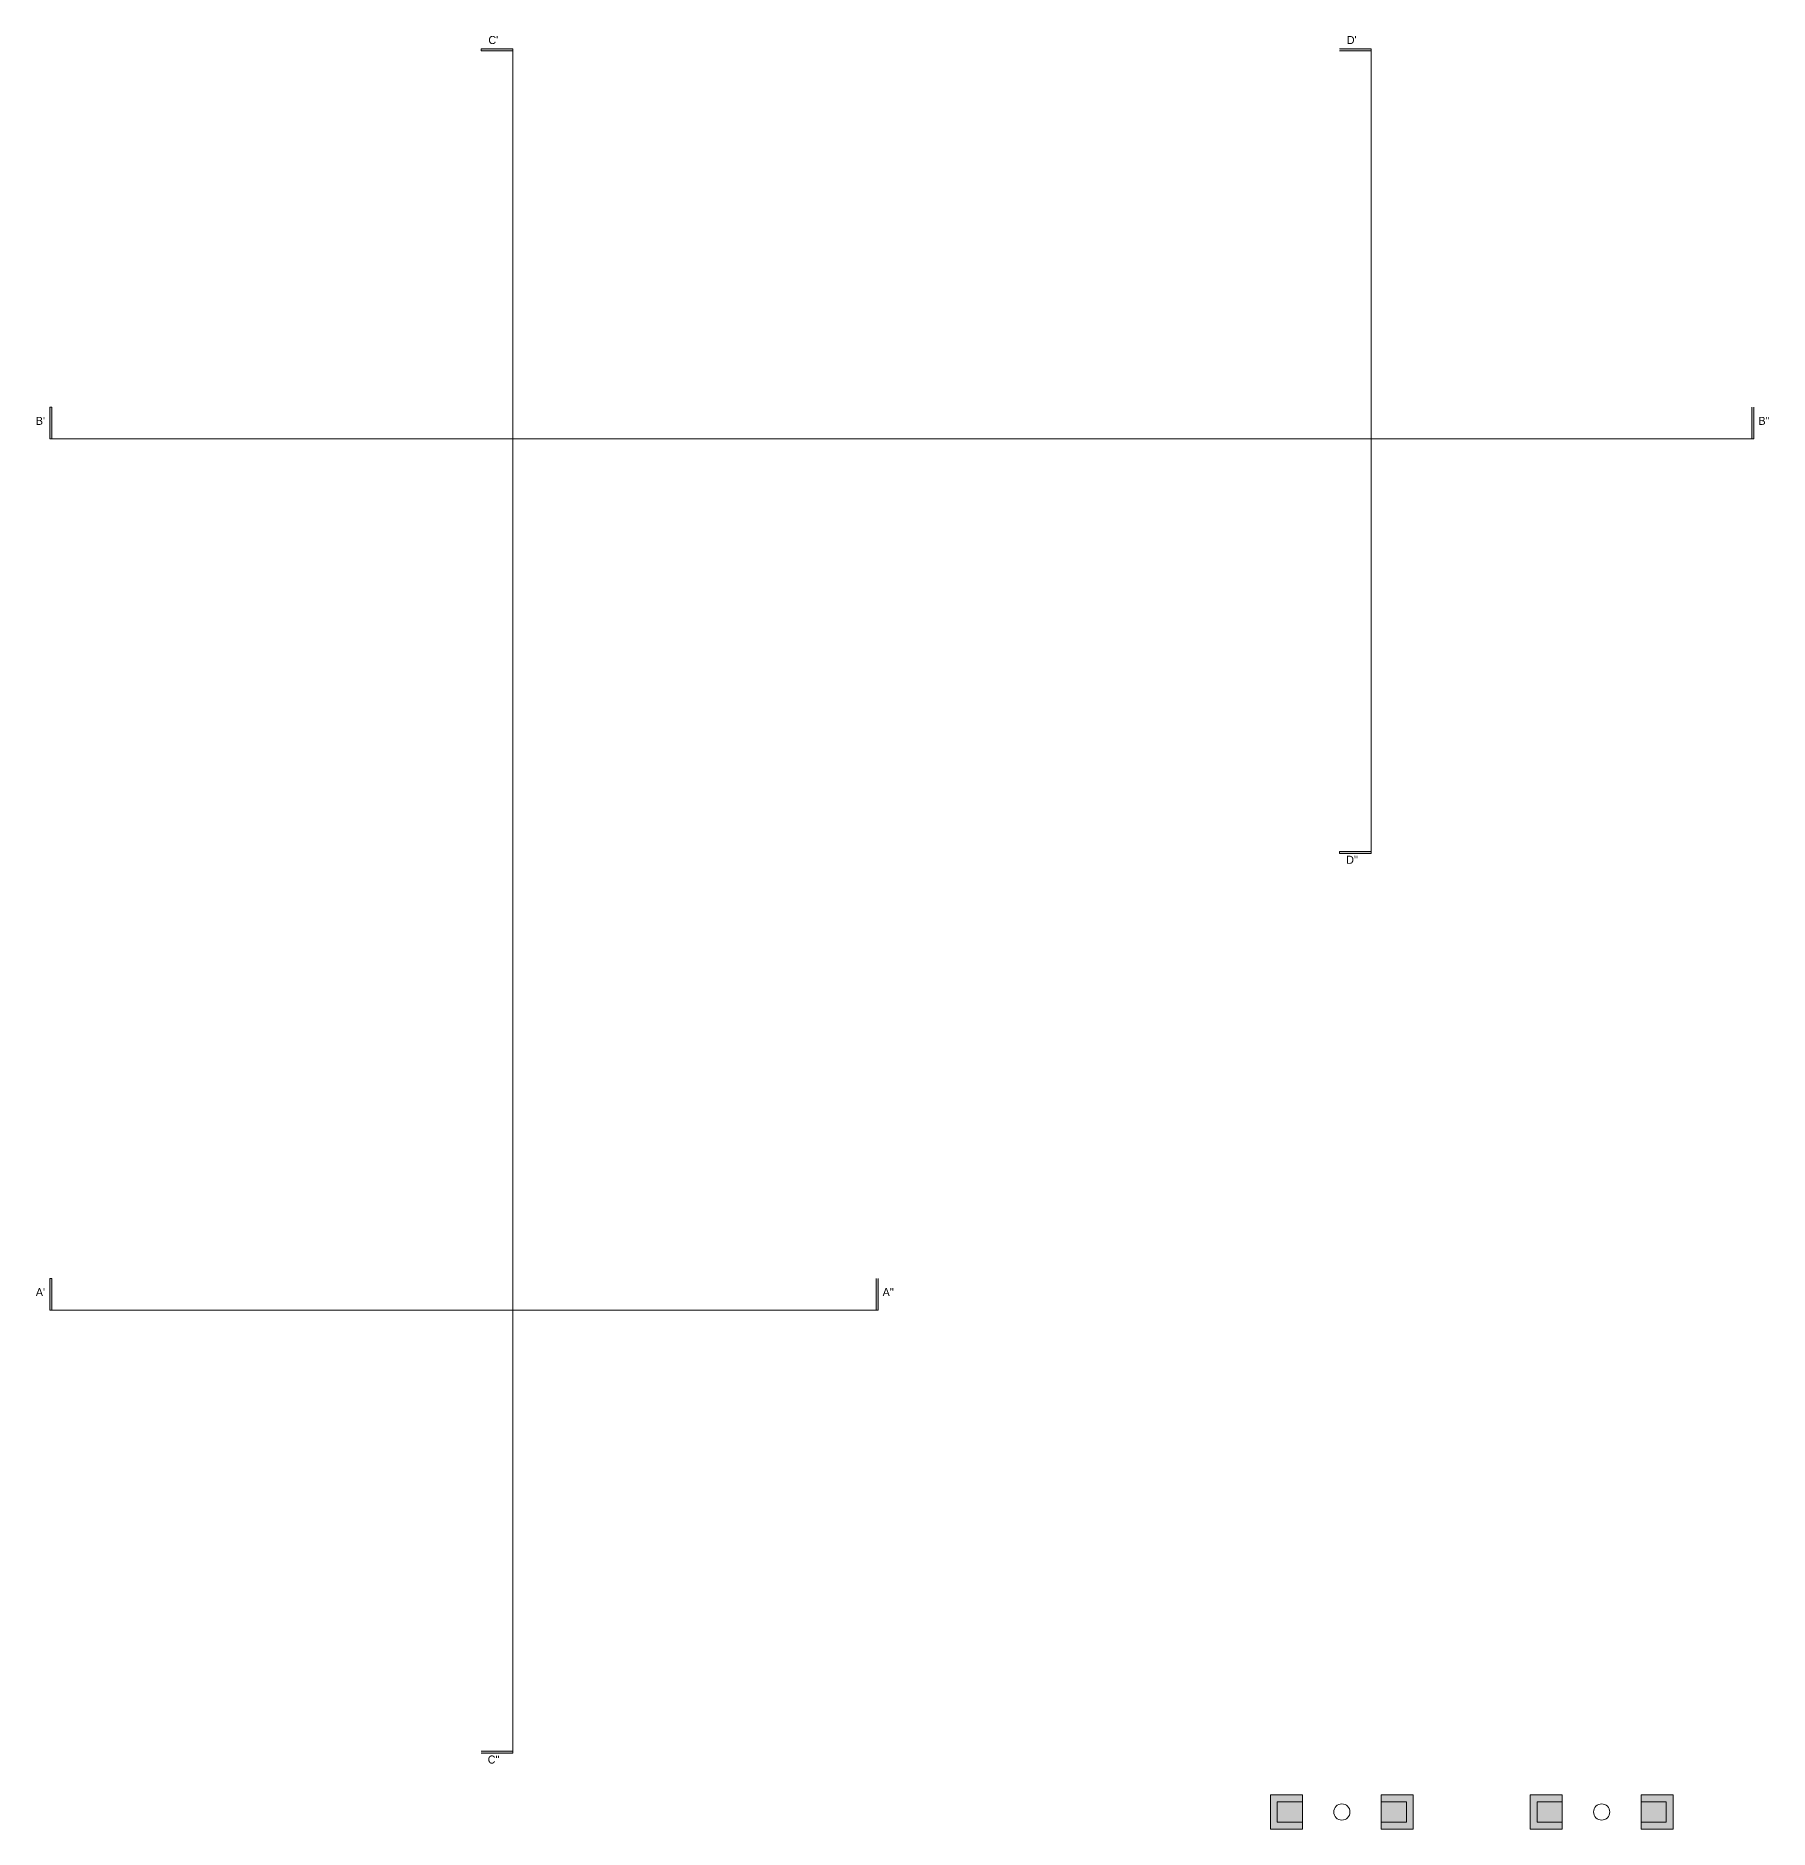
# Model space of a CAD drawing. Header units: metres. Extents: x -175 to 101, y -7 to 93.
# Drawn here: x -116.43 to -73.11, y 48.56 to 93.39 of the extents above; entities that cross this region are included whole.
import ezdxf

# ---------------------------------------------------------------- set-up
doc = ezdxf.new("R2010")
doc.units = ezdxf.units.M
for name, color, linetype, lineweight in [('DG_CARPINTERÍA', 251, 'Continuous', 9), ('DG_MOBILIARIO', 252, 'Continuous', 9), ('DG_SOMBREADO', 251, 'Continuous', 5)]:
    doc.layers.add(name, color=color, linetype=linetype, lineweight=lineweight)
doc.layers.add('DG_TRANSPARENTE', color=251, linetype='Continuous', lineweight=9, transparency=0.8)

# ---------------------------------------------------------------- blocks, each defined once
blk = doc.blocks.new('SECCION')
at = {"transparency": 33554559}
h = blk.add_hatch(color=7, dxfattribs=at)
h.dxf.hatch_style = 1
h.paths.add_polyline_path([(-4907.031, 2838.65), (-4907.822, 2838.65), (-4907.822, 2838.6), (-4907.031, 2838.6)])
h = blk.add_hatch(color=7, dxfattribs=at)
h.dxf.hatch_style = 1
h.paths.add_polyline_path([(-4907.031, 2818.588), (-4907.822, 2818.588), (-4907.822, 2818.538), (-4907.031, 2818.538)])
h = blk.add_hatch(color=7, dxfattribs=at)
h.dxf.hatch_style = 1
h.paths.add_polyline_path([(-4940.003, 2807.121), (-4940.003, 2807.912), (-4940.053, 2807.912), (-4940.053, 2807.121)])
h = blk.add_hatch(color=7, dxfattribs=at)
h.dxf.hatch_style = 1
h.paths.add_polyline_path([(-4919.357, 2807.121), (-4919.357, 2807.912), (-4919.407, 2807.912), (-4919.407, 2807.121)])
at = {"layer": 'DG_CARPINTERÍA', "transparency": 33554559}
h = blk.add_hatch(color=7, dxfattribs=at)
h.dxf.hatch_style = 1
h.paths.add_polyline_path([(-4928.486, 2838.6), (-4929.277, 2838.6), (-4929.277, 2838.65), (-4928.486, 2838.65)])
h = blk.add_hatch(color=7, dxfattribs=at)
h.dxf.hatch_style = 1
h.paths.add_polyline_path([(-4940.003, 2828.898), (-4940.003, 2829.689), (-4940.053, 2829.689), (-4940.053, 2828.898)])
h = blk.add_hatch(color=7, dxfattribs=at)
h.dxf.hatch_style = 1
h.paths.add_polyline_path([(-4897.467, 2828.898), (-4897.467, 2829.689), (-4897.517, 2829.689), (-4897.517, 2828.898)])
h = blk.add_hatch(color=7, dxfattribs=at)
h.dxf.hatch_style = 1
h.paths.add_polyline_path([(-4928.486, 2796.048), (-4929.277, 2796.048), (-4929.277, 2796.098), (-4928.486, 2796.098)])
at = {"color": 7, "transparency": 33554559}
for p, q in [((-4907.031, 2838.65), (-4907.822, 2838.65)), ((-4907.031, 2838.6), (-4907.822, 2838.6)), ((-4907.031, 2838.65), (-4907.031, 2818.538)), ((-4907.031, 2818.588), (-4907.822, 2818.588)), ((-4907.822, 2818.538), (-4907.822, 2818.588)), ((-4907.031, 2818.538), (-4907.822, 2818.538)), ((-4940.053, 2807.121), (-4940.053, 2807.912)), ((-4940.053, 2807.912), (-4940.003, 2807.912)), ((-4940.003, 2807.121), (-4940.003, 2807.912)), ((-4919.407, 2807.121), (-4919.407, 2807.912)), ((-4919.357, 2807.121), (-4919.357, 2807.912)), ((-4919.357, 2807.121), (-4940.053, 2807.121))]:
    blk.add_line(p, q, dxfattribs=at)
at = {"layer": 'DG_CARPINTERÍA', "color": 7, "transparency": 33554559}
for p, q in [((-4928.486, 2838.65), (-4929.277, 2838.65)), ((-4929.277, 2838.65), (-4929.277, 2838.6)), ((-4928.486, 2838.6), (-4929.277, 2838.6)), ((-4928.486, 2796.048), (-4928.486, 2838.65)), ((-4940.053, 2828.898), (-4940.053, 2829.689)), ((-4940.053, 2829.689), (-4940.003, 2829.689)), ((-4940.003, 2828.898), (-4940.003, 2829.689)), ((-4897.517, 2828.898), (-4897.517, 2829.689)), ((-4897.467, 2828.898), (-4897.467, 2829.689)), ((-4897.467, 2828.898), (-4940.053, 2828.898)), ((-4928.486, 2796.098), (-4929.277, 2796.098)), ((-4928.486, 2796.048), (-4929.277, 2796.048))]:
    blk.add_line(p, q, dxfattribs=at)
at = {"layer": 'DG_CARPINTERÍA', "char_height": 0.2}
for s, insert, attachment_point in [("{\\fBahnschrift Light|b0|i0|c0|p34;C'}", (-4928.85, 2838.97), 3), ("{\\fBahnschrift Light|b0|i0|c0|p34;D'}", (-4907.396, 2838.97), 3), ("{\\fBahnschrift Light|b0|i0|c0|p34;B'}", (-4940.405, 2829.45), 1), ("{\\fBahnschrift Light|b0|i0|c0|p34;B''}", (-4897.352, 2829.45), 1), ("{\\fBahnschrift Light|b0|i0|c0|p34;D''}", (-4907.36, 2818.479), 3), ("{\\fBahnschrift Light|b0|i0|c0|p34;A'}", (-4940.405, 2807.673), 1), ("{\\fBahnschrift Light|b0|i0|c0|p34;A''}", (-4919.242, 2807.673), 1), ("{\\fBahnschrift Light|b0|i0|c0|p34;C''}", (-4928.815, 2795.989), 3)]:
    blk.add_mtext_dynamic_manual_height_columns(s, width=0.50464, gutter_width=12.5, heights=[0], dxfattribs=dict(at, insert=insert, attachment_point=attachment_point))
blk = doc.blocks.new('SILLON 3')
at = {"layer": 'DG_TRANSPARENTE', "linetype": 'Continuous', "true_color": 0xffffff, "transparency": 33554687}
h = blk.add_hatch(color=7, dxfattribs=at)
h.dxf.hatch_style = 1
h.paths.add_polyline_path([(-5176.725, 2820.418), (-5177.582, 2820.418), (-5177.582, 2819.618), (-5177.41, 2819.618), (-5177.41, 2820.247), (-5176.896, 2820.247), (-5176.896, 2819.618), (-5176.725, 2819.618)])
h.paths.add_polyline_path([(-5176.896, 2820.247), (-5177.41, 2820.247), (-5177.41, 2819.618), (-5176.896, 2819.618)], flags=17)
at = {"layer": 'DG_MOBILIARIO', "transparency": 33554559}
for p, q in [((-5177.41, 2820.247), (-5176.896, 2820.247)), ((-5177.41, 2819.618), (-5177.41, 2820.247)), ((-5176.896, 2820.247), (-5176.896, 2819.618))]:
    blk.add_line(p, q, dxfattribs=at)
at = {"layer": 'DG_MOBILIARIO'}
blk.add_lwpolyline([(-5176.725, 2820.418), (-5177.582, 2820.418), (-5177.582, 2819.618), (-5176.725, 2819.618)], close=True, dxfattribs=at)

msp = doc.modelspace()

# ---------------------------------------------------------------- linework, layer by layer
at = {"layer": 'DG_MOBILIARIO'}
for centre in [(-83.7879, 48.9907), (-77.2949, 48.9907)]:
    msp.add_circle(centre, 0.2027, dxfattribs=at)

# ---------------------------------------------------------------- block references
for p, rotation in [((2734.8454, 5226.1437), 90), ((2741.3384, 5226.1437), 90.00000000000001)]:
    msp.add_blockref('SILLON 3', p, dxfattribs=dict(at, rotation=rotation))
at = {"layer": 'DG_MOBILIARIO', "xscale": -1, "rotation": 270}
for p in [(-2902.4211, 5226.1437), (-2895.9281, 5226.1437)]:
    msp.add_blockref('SILLON 3', p, dxfattribs=at)
at = {"layer": 'DG_SOMBREADO'}
msp.add_blockref('SECCION', (4823.9759, -2745.5871), dxfattribs=at)

doc.saveas('drawing.dxf')
